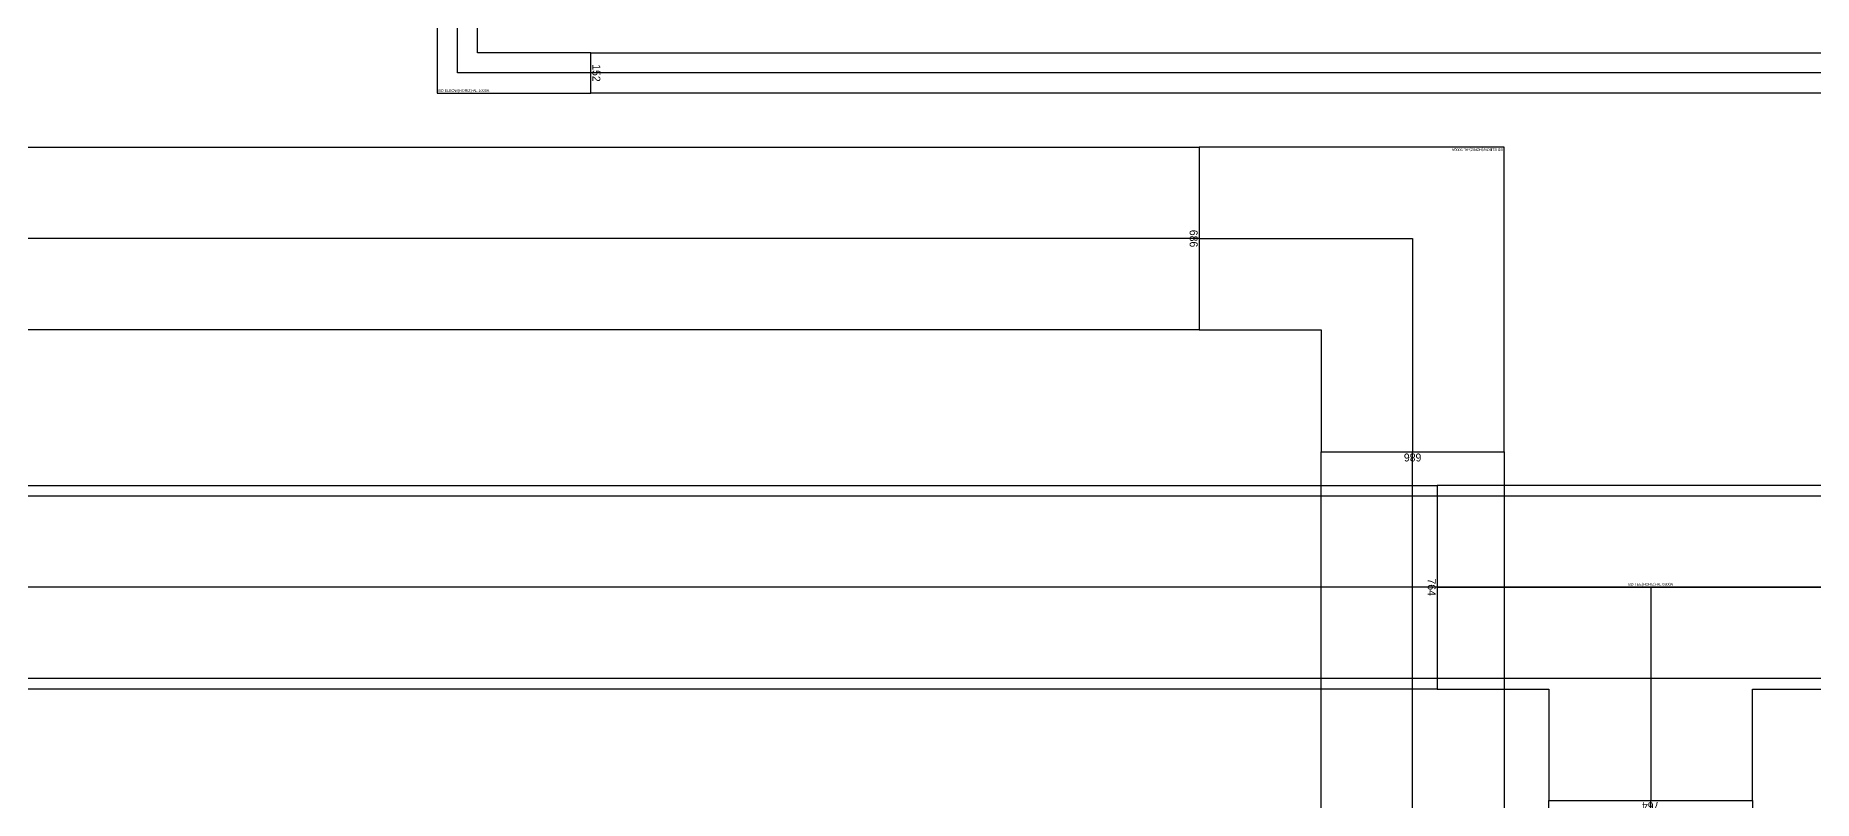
# Model space of a CAD drawing. Header units: millimetres. Extents: x 84228 to 374549, y -351975 to 847575.
# Drawn here: x 120972 to 127638, y -232313 to -229444 of the extents above; entities that cross this region are included whole.
import ezdxf
from ezdxf.enums import TextEntityAlignment as Align

# ---------------------------------------------------------------- set-up
doc = ezdxf.new("R2010")
doc.units = ezdxf.units.MM
doc.header["$LTSCALE"] = 150
doc.layers.get('Defpoints').update_dxf_attribs({"color": 150})
for name, color, linetype in [('-----27 Bus Duct_HV_IT BACK UP B', 3, 'Continuous'), ('-----27 Bus Duct_LV_380-220V_IT BACK UP', 2, 'Continuous'), ('-----27 Bus Duct_LV_380-220V_UT', 41, 'Continuous'), ('-----27 Bus Duct_LV_380-220V_UT B', 71, 'Continuous')]:
    doc.layers.add(name, color=color, linetype=linetype)
doc.styles.add('ELEC', font='Dotum.ttf')
doc.styles.get("Standard").update_dxf_attribs({"font": 'Dotum.ttf'})
doc.dimstyles.new('전기통신참고용-치수', dxfattribs={"dimscale": 15, "dimtxt": 2, "dimasz": 0, "dimexe": 0, "dimexo": 0, "dimgap": 0.4, "dimtad": 4, "dimdec": 0, "dimzin": 0, "dimdsep": 46, "dimtxsty": 'Standard', "dimblk": 'NONE', "dimcen": 0, "dimse1": 1, "dimse2": 1, "dimsd1": 1, "dimsd2": 1, "dimclrd": 8, "dimclre": 8, "dimclrt": 8, "dimadec": 0, "dimazin": 0, "dimtfac": 1, "dimtdec": 0, "dimtix": 1, "dimtmove": 2, "dimatfit": 0, "dimldrblk": 'NONE', "dimfxl": 2, "dimtolj": 1, "dimtzin": 0, "dimarcsym": 0})

# ---------------------------------------------------------------- blocks, each defined once
blk = doc.blocks.new('*U190')
at = {"color": 1}
blk.add_line((343, 8100), (343, -13562), dxfattribs=at)
at = {"color": 0}
blk.add_lwpolyline([(686, -13562), (0, -13562), (0, 8100), (686, 8100)], close=True, dxfattribs=at)
blk = doc.blocks.new('*D586')
at = {"layer": 'Defpoints', "color": 0, "transparency": 16777216}
for p in [(0, 22793.3), (686, 22793.3), (686, 22793.3)]:
    blk.add_point(p, dxfattribs=at)
at = {"color": 0, "transparency": 16777216, "insert": (343, 22772.3), "char_height": 30, "attachment_point": 5}
blk.add_mtext('\\A1;{\\C0;686}', dxfattribs=at)
blk = doc.blocks.new('_None')
blk = doc.blocks.new('*D587')
at = {"layer": 'Defpoints', "color": 0, "transparency": 16777216}
for p in [(686, 22793.3), (686, 22793.3), (686, -783.2)]:
    blk.add_point(p, dxfattribs=at)
at = {"color": 0, "transparency": 16777216, "insert": (665, 11005.1), "char_height": 30, "attachment_point": 5, "rotation": 90}
blk.add_mtext('\\A1;{\\C0;23576}', dxfattribs=at)
blk = doc.blocks.new('*U74')
at = {"color": 0}
blk.add_lwpolyline([(-343, -343), (800, -343), (800, 343), (343, 343), (343, 800), (-343, 800)], close=True, dxfattribs=at)
at = {"color": 1}
blk.add_lwpolyline([(800, 0), (0, 0), (0, 800)], dxfattribs=at)
at = {"color": 0, "style": 'ELEC'}
blk.add_text('BD ELBOW(HORIZ)-AL 5000A', height=10, dxfattribs=at).set_placement((-338, -333), align=Align.MIDDLE_LEFT)
blk = doc.blocks.new('*D614')
at = {"layer": 'Defpoints', "color": 0, "transparency": 16777216}
for p in [(0, 9793.4), (764, 9793.4), (764, 9793.4)]:
    blk.add_point(p, dxfattribs=at)
at = {"color": 0, "transparency": 16777216, "insert": (382, 9772.4), "char_height": 30, "attachment_point": 5}
blk.add_mtext('\\A1;{\\C0;764}', dxfattribs=at)
blk = doc.blocks.new('*D615')
at = {"layer": 'Defpoints', "color": 0, "transparency": 16777216}
for p in [(764, 9793.4), (764, 9793.4), (764, -5596.2)]:
    blk.add_point(p, dxfattribs=at)
at = {"color": 0, "transparency": 16777216, "insert": (743, 2098.6), "char_height": 30, "attachment_point": 5, "rotation": 90}
blk.add_mtext('\\A1;{\\C0;15390}', dxfattribs=at)
blk = doc.blocks.new('*U21')
at = {"color": 0}
blk.add_lwpolyline([(-800, -382), (-382, -382), (-382, -800), (382, -800), (382, -382), (800, -382), (800, 382), (-800, 382)], close=True, dxfattribs=at)
at = {"color": 1}
for points in [[(-800, 0), (800, 0)], [(0, 0), (0, -800)]]:
    blk.add_lwpolyline(points, dxfattribs=at)
at = {"color": 0, "style": 'ELEC'}
blk.add_text('BD TEE(HORIZ)-AL 6300A', height=10, dxfattribs=at).set_placement((0, 10), align=Align.MIDDLE)
blk = doc.blocks.new('*U68')
at = {"color": 0}
blk.add_lwpolyline([(-76, -76), (500, -76), (500, 76), (76, 76), (76, 500), (-76, 500)], close=True, dxfattribs=at)
at = {"color": 1}
blk.add_lwpolyline([(500, 0), (0, 0), (0, 500)], dxfattribs=at)
at = {"color": 0, "style": 'ELEC'}
blk.add_text('BD ELBOW(HORIZ)-AL 1000A', height=10, dxfattribs=at).set_placement((-71, -66), align=Align.MIDDLE_LEFT)
blk = doc.blocks.new('*D260')
at = {"layer": 'Defpoints', "color": 0, "transparency": 16777216}
for p in [(152, 34418.8), (152, 34418.8), (152, 6430.9)]:
    blk.add_point(p, dxfattribs=at)
at = {"color": 0, "transparency": 16777216, "insert": (131, 20424.8), "char_height": 30, "attachment_point": 5, "rotation": 90}
blk.add_mtext('\\A1;{\\C0;27988}', dxfattribs=at)
blk = doc.blocks.new('*D261')
at = {"layer": 'Defpoints', "color": 0, "transparency": 16777216}
for p in [(0, 6430.9), (152, 6430.9), (152, 6430.9)]:
    blk.add_point(p, dxfattribs=at)
at = {"color": 0, "transparency": 16777216, "insert": (76, 6451.9), "char_height": 30, "attachment_point": 5}
blk.add_mtext('\\A1;{\\C0;152}', dxfattribs=at)
blk = doc.blocks.new('*D590')
at = {"layer": 'Defpoints', "color": 0, "transparency": 16777216}
for p in [(0, 45395.4), (686, 45395.4), (686, 45395.4)]:
    blk.add_point(p, dxfattribs=at)
at = {"color": 0, "transparency": 16777216, "insert": (343, 45374.4), "char_height": 30, "attachment_point": 5}
blk.add_mtext('\\A1;{\\C0;686}', dxfattribs=at)
blk = doc.blocks.new('*D591')
at = {"layer": 'Defpoints', "color": 0, "transparency": 16777216}
for p in [(686, 45395.4), (686, 45395.4), (686, 38755.5)]:
    blk.add_point(p, dxfattribs=at)
at = {"color": 0, "transparency": 16777216, "insert": (665, 42075.5), "char_height": 30, "attachment_point": 5, "rotation": 90}
blk.add_mtext('\\A1;{\\C0;6640}', dxfattribs=at)
blk = doc.blocks.new('*D592')
at = {"layer": 'Defpoints', "color": 0, "transparency": 16777216}
for p in [(0, 38755.5), (686, 38755.5), (686, 38755.5)]:
    blk.add_point(p, dxfattribs=at)
at = {"color": 0, "transparency": 16777216, "insert": (343, 38776.6), "char_height": 30, "attachment_point": 5}
blk.add_mtext('\\A1;{\\C0;686}', dxfattribs=at)
blk = doc.blocks.new('*D626')
at = {"layer": 'Defpoints', "color": 0, "transparency": 16777216}
for p in [(0, 3000), (764, 3000), (764, 3000)]:
    blk.add_point(p, dxfattribs=at)
at = {"color": 0, "transparency": 16777216, "insert": (382, 2979), "char_height": 30, "attachment_point": 5}
blk.add_mtext('\\A1;{\\C0;764}', dxfattribs=at)
blk = doc.blocks.new('*D627')
at = {"layer": 'Defpoints', "color": 0, "transparency": 16777216}
for p in [(764, 3000), (764, 3000), (764, -1014.5)]:
    blk.add_point(p, dxfattribs=at)
at = {"color": 0, "transparency": 16777216, "insert": (743, 992.8), "char_height": 30, "attachment_point": 5, "rotation": 90}
blk.add_mtext('\\A1;{\\C0;4014}', dxfattribs=at)
blk = doc.blocks.new('*D628')
at = {"layer": 'Defpoints', "color": 0, "transparency": 16777216}
for p in [(0, -1014.5), (764, -1014.5), (764, -1014.5)]:
    blk.add_point(p, dxfattribs=at)
at = {"color": 0, "transparency": 16777216, "insert": (382, -993.5), "char_height": 30, "attachment_point": 5}
blk.add_mtext('\\A1;{\\C0;764}', dxfattribs=at)
blk = doc.blocks.new('*U585')
at = {"color": 1}
blk.add_line((343, 22793.3), (343, -783.2), dxfattribs=at)
at = {"color": 0}
blk.add_lwpolyline([(686, -783.2), (0, -783.2), (0, 22793.3), (686, 22793.3)], close=True, dxfattribs=at)
dim = blk.add_linear_dim(base=(686, 22793.3), p1=(0, 22793.3), p2=(686, 22793.3), text='{\\C0;<>}', dimstyle='전기통신참고용-치수', override={"dimtxsty": 'Standard', "dimclrd": 0, "dimclre": 0, "dimclrt": 0}, dxfattribs=at)
dim.commit()
dim.dimension.update_dxf_attribs({"geometry": '*D586', "text_midpoint": (343, 22772.3)})
dim = blk.add_linear_dim(base=(686, 22793.328207), p1=(686, -783.171793), p2=(686, 22793.328207), angle=90, text='{\\C0;<>}', dimstyle='전기통신참고용-치수', override={"dimtad": 1, "dimtxsty": 'Standard', "dimclrd": 0, "dimclre": 0, "dimclrt": 0}, dxfattribs=at)
dim.commit()
dim.dimension.update_dxf_attribs({"geometry": '*D587', "text_midpoint": (664.9796472, 11005.078207)})
blk = doc.blocks.new('*U613')
at = {"color": 1}
blk.add_line((382, 9793.4), (382, -5596.2), dxfattribs=at)
at = {"color": 0}
blk.add_lwpolyline([(764, -5596.2), (0, -5596.2), (0, 9793.4), (764, 9793.4)], close=True, dxfattribs=at)
dim = blk.add_linear_dim(base=(764, 9793.4), p1=(0, 9793.4), p2=(764, 9793.4), text='{\\C0;<>}', dimstyle='전기통신참고용-치수', override={"dimtxsty": 'Standard', "dimclrd": 0, "dimclre": 0, "dimclrt": 0}, dxfattribs=at)
dim.commit()
dim.dimension.update_dxf_attribs({"geometry": '*D614', "text_midpoint": (382, 9772.4)})
dim = blk.add_linear_dim(base=(764, 9793.4), p1=(764, -5596.2), p2=(764, 9793.4), angle=90, text='{\\C0;<>}', dimstyle='전기통신참고용-치수', override={"dimtad": 1, "dimtxsty": 'Standard', "dimclrd": 0, "dimclre": 0, "dimclrt": 0}, dxfattribs=at)
dim.commit()
dim.dimension.update_dxf_attribs({"geometry": '*D615', "text_midpoint": (743, 2098.6)})
blk = doc.blocks.new('*U258')
at = {"color": 1}
blk.add_line((76, 34418.8), (76, 6430.9), dxfattribs=at)
at = {"color": 0}
blk.add_lwpolyline([(152, 6430.9), (0, 6430.9), (0, 34418.8), (152, 34418.8)], close=True, dxfattribs=at)
dim = blk.add_linear_dim(base=(152, 34418.8), p1=(152, 6430.9), p2=(152, 34418.8), angle=90, text='{\\C0;<>}', dimstyle='전기통신참고용-치수', override={"dimtad": 1, "dimtxsty": 'Standard', "dimclrd": 0, "dimclre": 0, "dimclrt": 0}, dxfattribs=at)
dim.commit()
dim.dimension.update_dxf_attribs({"geometry": '*D260', "text_midpoint": (131, 20424.8)})
dim = blk.add_linear_dim(base=(152, 6430.9), p1=(0, 6430.9), p2=(152, 6430.9), text='{\\C0;<>}', dimstyle='전기통신참고용-치수', override={"dimtad": 1, "dimtxsty": 'Standard', "dimclrd": 0, "dimclre": 0, "dimclrt": 0}, dxfattribs=at)
dim.commit()
dim.dimension.update_dxf_attribs({"geometry": '*D261', "text_midpoint": (76, 6451.9)})
blk = doc.blocks.new('*U589')
at = {"color": 1}
blk.add_line((343, 45395.4), (343, 38755.5), dxfattribs=at)
at = {"color": 0}
blk.add_lwpolyline([(686, 38755.5), (0, 38755.5), (0, 45395.4), (686, 45395.4)], close=True, dxfattribs=at)
for base, p1, p2, override, picture, middle in [((686, 45395.4), (0, 45395.4), (686, 45395.4), {"dimtxsty": 'Standard', "dimclrd": 0, "dimclre": 0, "dimclrt": 0}, '*D590', (343, 45374.4)), ((686, 38755.5), (0, 38755.5), (686, 38755.5), {"dimtad": 1, "dimtxsty": 'Standard', "dimclrd": 0, "dimclre": 0, "dimclrt": 0}, '*D592', (343, 38776.6))]:
    dim = blk.add_linear_dim(base=base, p1=p1, p2=p2, text='{\\C0;<>}', dimstyle='전기통신참고용-치수', override=override, dxfattribs=at)
    dim.commit()
    dim.dimension.update_dxf_attribs({"geometry": picture, "text_midpoint": middle})
dim = blk.add_linear_dim(base=(686, 45395.4), p1=(686, 38755.5), p2=(686, 45395.4), angle=90, text='{\\C0;<>}', dimstyle='전기통신참고용-치수', override={"dimtad": 1, "dimtxsty": 'Standard', "dimclrd": 0, "dimclre": 0, "dimclrt": 0}, dxfattribs=at)
dim.commit()
dim.dimension.update_dxf_attribs({"geometry": '*D591', "text_midpoint": (665, 42075.5)})
blk = doc.blocks.new('*U625')
at = {"color": 1}
blk.add_line((382, 3000), (382, -1014.5), dxfattribs=at)
at = {"color": 0}
blk.add_lwpolyline([(764, -1014.5), (0, -1014.5), (0, 3000), (764, 3000)], close=True, dxfattribs=at)
for base, p1, p2, override, picture, middle in [((764, 3000), (0, 3000), (764, 3000), {"dimtxsty": 'Standard', "dimclrd": 0, "dimclre": 0, "dimclrt": 0}, '*D626', (382, 2979)), ((764, -1014.5), (0, -1014.5), (764, -1014.5), {"dimtad": 1, "dimtxsty": 'Standard', "dimclrd": 0, "dimclre": 0, "dimclrt": 0}, '*D628', (382, -993.5))]:
    dim = blk.add_linear_dim(base=base, p1=p1, p2=p2, text='{\\C0;<>}', dimstyle='전기통신참고용-치수', override=override, dxfattribs=at)
    dim.commit()
    dim.dimension.update_dxf_attribs({"geometry": picture, "text_midpoint": middle})
dim = blk.add_linear_dim(base=(764, 3000), p1=(764, -1014.4806), p2=(764, 3000), angle=90, text='{\\C0;<>}', dimstyle='전기통신참고용-치수', override={"dimtad": 1, "dimtxsty": 'Standard', "dimclrd": 0, "dimclre": 0, "dimclrt": 0}, dxfattribs=at)
dim.commit()
dim.dimension.update_dxf_attribs({"geometry": '*D627', "text_midpoint": (742.9796, 992.7597)})

msp = doc.modelspace()

# ---------------------------------------------------------------- block references
at = {"layer": '-----27 Bus Duct_HV_IT BACK UP B'}
msp.add_blockref('*U68', (122553.6, -229584), dxfattribs=at)
at = {"layer": '-----27 Bus Duct_HV_IT BACK UP B', "rotation": 270}
msp.add_blockref('*U258', (116622.6, -229508), dxfattribs=at)
at = {"layer": '-----27 Bus Duct_LV_380-220V_IT BACK UP', "rotation": 270}
msp.add_blockref('*U190', (132353.6, -231170), dxfattribs=at)
at = {"layer": '-----27 Bus Duct_LV_380-220V_UT'}
for name, p, rotation in [('*U613', (116434.1, -231131), 270), ('*U625', (127409.6, -233327.5), 180)]:
    msp.add_blockref(name, p, dxfattribs=dict(at, rotation=rotation))
msp.add_blockref('*U21', (127027.6, -231513), dxfattribs=at)
at = {"layer": '-----27 Bus Duct_LV_380-220V_UT B'}
for name, p, rotation in [('*U585', (102541.7, -229862.2), 270), ('*U74', (126135.1, -230205.2), 180), ('*U589', (126478.1, -192249.6), 180)]:
    msp.add_blockref(name, p, dxfattribs=dict(at, rotation=rotation))

doc.saveas('drawing.dxf')
